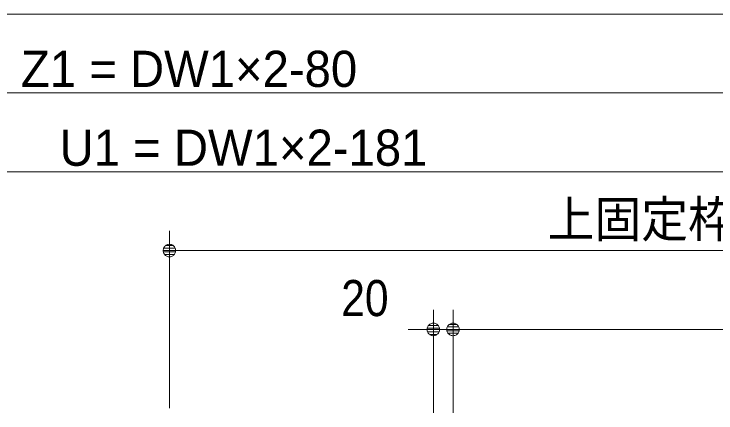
# Model space of a CAD drawing. Units: millimetres, scale not verified. Extents: x -6062 to 6062, y -3045 to 3045.
# Drawn here: x -2276 to -1563, y 415 to 820 of the extents above; entities that cross this region are included whole.
import ezdxf
from ezdxf.enums import TextEntityAlignment as Align

# ---------------------------------------------------------------- set-up
doc = ezdxf.new("R2010")
doc.units = ezdxf.units.MM
doc.header["$LTSCALE"] = 20
for name, color, linetype, lineweight in [('0-0_2寸法-2', 7, 'Continuous', 9), ('0-1_0', 7, 'Continuous', 9), ('0-2_2寸法-1', 7, 'Continuous', 9)]:
    doc.layers.add(name, color=color, linetype=linetype, lineweight=lineweight)
doc.styles.add('ＭＳ Ｐゴシック', font='')
doc.styles.get('ＭＳ Ｐゴシック').set_extended_font_data('MS PGothic')

# ---------------------------------------------------------------- blocks, each defined once
blk = doc.blocks.new('_Dot')
at = {"layer": '0-1_0'}
for p, q in [((-10, 0), (-20, 0)), ((9.78, 2), (-9.78, 2)), ((7.99, 6), (-7.99, 6)), ((9.16, -3.98), (-9.16, -3.98)), ((6, -7.98), (-6, -7.98))]:
    blk.add_line(p, q, dxfattribs=at)
for points in [[(10, 0), (9.92, 1.25), (9.69, 2.49), (9.3, 3.68), (8.76, 4.82), (8.09, 5.88), (7.29, 6.85), (6.37, 7.71), (5.36, 8.44), (4.26, 9.05), (3.09, 9.51), (1.87, 9.82), (0.63, 9.98), (-0.63, 9.98), (-1.87, 9.82), (-3.09, 9.51), (-4.26, 9.05), (-5.36, 8.44), (-6.37, 7.71), (-7.29, 6.85), (-8.09, 5.88), (-8.76, 4.82), (-9.3, 3.68), (-9.69, 2.49), (-9.92, 1.25), (-10, 0), (0, 0)], [(-10, 0), (-9.92, -1.25), (-9.69, -2.49), (-9.3, -3.68), (-8.76, -4.82), (-8.09, -5.88), (-7.29, -6.85), (-6.37, -7.71), (-5.36, -8.44), (-4.26, -9.05), (-3.09, -9.51), (-1.87, -9.82), (-0.63, -9.98), (0.63, -9.98), (1.87, -9.82), (3.09, -9.51), (4.26, -9.05), (5.36, -8.44), (6.37, -7.71), (7.29, -6.85), (8.09, -5.88), (8.76, -4.82), (9.3, -3.68), (9.69, -2.49), (9.92, -1.25), (10, 0), (0, 0)]]:
    blk.add_lwpolyline(points, close=True, dxfattribs=at)

msp = doc.modelspace()

# ---------------------------------------------------------------- linework, layer by layer
at = {"layer": '0-0_2寸法-2'}
for p, q in [((-1850.5, 415.25), (-1850.5, 520)), ((-1830.5, 415.25), (-1830.5, 520)), ((-1863.21, 500), (-1875.92, 500)), ((-1830.5, 500), (-1850.5, 500)), ((-1817.79, 500), (-1805.08, 500))]:
    msp.add_line(p, q, dxfattribs=at)
at = {"layer": '0-2_2寸法-1'}
for p, q in [((-948.21, 820), (-5681.79, 820)), ((-3242.79, 740), (-948.21, 740)), ((-3141.79, 660), (-948.21, 660)), ((-2118.5, 420), (-2118.5, 600)), ((-2105.79, 580), (-966.21, 580)), ((-1830.5, 415.25), (-1830.5, 520)), ((-1817.79, 500), (-948.21, 500))]:
    msp.add_line(p, q, dxfattribs=at)

# ---------------------------------------------------------------- block references
at = {"layer": '0-0_2寸法-2', "xscale": 0.6356201, "yscale": 0.6356201}
msp.add_blockref('_Dot', (-1850.5, 500), dxfattribs=at)
at = {"layer": '0-0_2寸法-2', "xscale": 0.6356201, "yscale": 0.6356201, "rotation": 180}
msp.add_blockref('_Dot', (-1830.5, 500), dxfattribs=at)
at = {"layer": '0-2_2寸法-1', "xscale": 0.6356201, "yscale": 0.6356201, "rotation": 180}
for p in [(-2118.5, 580), (-1830.5, 500)]:
    msp.add_blockref('_Dot', p, dxfattribs=at)

# ---------------------------------------------------------------- texts
at = {"layer": '0-0_2寸法-2', "style": 'ＭＳ Ｐゴシック', "width": 0.9}
msp.add_text('20', height=36.66, dxfattribs=at).set_placement((-1943.98, 502.48), align=Align.BOTTOM_LEFT)
at = {"layer": '0-2_2寸法-1', "style": 'ＭＳ Ｐゴシック'}
for s, p in [('Z1 = DW1×2-80', (-2269.28, 735.04)), ('U1 = DW1×2-181', (-2230, 655.04))]:
    msp.add_text(s, height=36.69, dxfattribs=at).set_placement(p, align=Align.BOTTOM_LEFT)
at = {"layer": '0-2_2寸法-1', "style": 'ＭＳ Ｐゴシック', "width": 0.95}
msp.add_text('上固定枠\u3000DW2-35', height=36.69, dxfattribs=at).set_placement((-1734.48, 582.53), align=Align.BOTTOM_LEFT)

doc.saveas('drawing.dxf')
